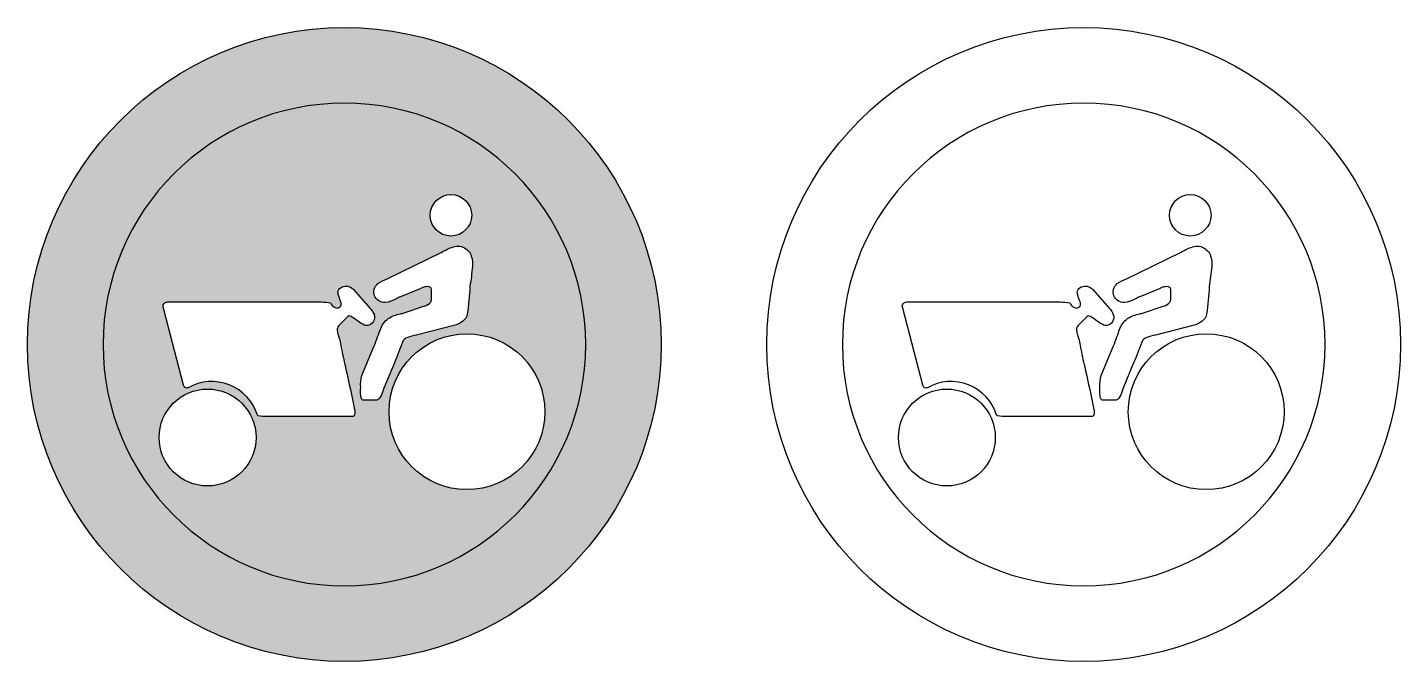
# Model space of a CAD drawing. Extents: x -700 to 600, y 6 to 606.
import ezdxf

# ---------------------------------------------------------------- set-up
doc = ezdxf.new("R2010")
doc.units = 0
doc.header["$MEASUREMENT"] = 0

msp = doc.modelspace()

# ---------------------------------------------------------------- hatches: boundary and pattern name
h = msp.add_hatch(color=1)
edge = h.paths.add_edge_path()
edge.add_arc((-400, 305.873), 300, 0, 180, ccw=False)
edge.add_arc((-400, 305.873), 300, -180, 0, ccw=False)
edge = h.paths.add_edge_path(flags=16)
edge.add_arc((-400, 305.873), 228.5, 180, 360)
edge.add_arc((-400, 305.873), 228.5, 0, 180)
h = msp.add_hatch(color=7)
edge = h.paths.add_edge_path()
edge.add_arc((-400, 305.873), 228.5, 180, 360)
edge.add_arc((-400, 305.873), 228.5, 0, 180)
edge = h.paths.add_edge_path(flags=16)
edge.add_arc((-299.1145, 428.183), 19.65149999999994, 0, 180, ccw=False)
edge.add_arc((-299.1145, 428.183), 19.6515, -180, 0, ccw=False)
edge = h.paths.add_edge_path(flags=16)
edge.add_arc((-376.902, 240.3560612293851), 12.81900875141496, 83.47369645596241, 96.52630354403733)
edge.add_line((-378.359, 253.092), (-382.429, 253.092))
edge.add_arc((-380.9900295355011, 255.7208655826651), 2.996926800811333, 204.4592535158413, 241.3048866405672, ccw=False)
edge.add_arc((-375.2280965578395, 258.3325472759219), 9.323120774205458, 184.1306098549069, 204.4075905995021, ccw=False)
edge.add_arc((-293.8638703516338, 262.0273031782753), 90.76820853735668, 178.0404658970882, 182.7572134633241, ccw=False)
edge.add_arc((-348.3544663051363, 267.1944050853037), 36.28325346432394, 164.876047287053, 183.2601327009149, ccw=False)
edge.add_line((-383.381, 276.661), (-372.752, 302.444))
edge.add_arc((-556.0687322764932, 381.9563293961371), 199.8180043402778, 336.5515539931747, 341.7809258821762)
edge.add_arc((-343.7343859271476, 311.7601774694434), 23.82028024651944, 128.3223897065575, 161.0821542537017, ccw=False)
edge.add_arc((-339.6727294695946, 299.4004770421232), 36.31257489011577, 101.46088752449049, 121.23943943009809, ccw=False)
edge.add_arc((-356.2114650433414, 383.1078299726278), 49.01376131607394, 280.9657036353501, 285.1922320202016)
edge.add_line((-343.367, 335.807), (-324.823, 342.117))
edge.add_line((-324.823, 342.117), (-324.309, 342.261))
edge.add_arc((-327.371456267786, 353.6761286896503), 11.81879018315238, 285.0177086990637, 320.0432929680684)
edge.add_arc((-321.3463157537598, 348.3231782399932), 3.769885750392699, 323.5989268076495, 357.8842493240206)
edge.add_arc((-332.271506806457, 348.3664997419355), 14.69364020294461, 359.2883496742302, 365.0542739075982)
edge.add_line((-317.635, 349.661), (-317.638, 356.964))
edge.add_arc((-322.7184449735629, 357.8650347150906), 5.159727191160258, 349.9429681124275, 360.5992641326716)
edge.add_arc((-320.0048197576199, 357.9544252027382), 2.446076293117812, 359.1701871399864, 413.7084177829211)
edge.add_arc((-320.9893559076662, 356.1949654302149), 4.453871823760752, 56.8986521575997, 88.88902525690364)
edge.add_arc((-321.1906786561066, 346.9247599120959), 13.72625504350833, 88.79909125163088, 117.0362283968309)
edge.add_line((-327.43, 359.151), (-327.702, 358.991))
edge.add_line((-327.702, 358.991), (-346.979, 351.104))
edge.add_arc((-324.0439582137629, 302.1688530200163), 54.04317488535485, 115.1116590112869, 119.9100064298433)
edge.add_arc((-363.6962927892157, 370.7885414102356), 25.20971457395311, 275.13489636709204, 300.261299863144, ccw=False)
edge.add_arc((-362.2000983923273, 355.5749585890825), 9.924109786055208, 127.16951751869121, 274.3926480912859, ccw=False)
edge.add_arc((-343.3502363021089, 326.9622437257391), 44.1710042061012, 111.5767490055739, 124.22819772919851, ccw=False)
edge.add_line((-359.594, 368.038), (-308.266, 393.048))
edge.add_arc((-277.3816530328069, 340.8921812825925), 60.61412635411848, 108.68969228597021, 120.63212316571219, ccw=False)
edge.add_arc((-292.6953975447424, 385.9644409741459), 13.01159713490648, 54.11219396126188, 108.4116223063971, ccw=False)
edge.add_arc((-294.5669115450133, 382.9144074031176), 16.5819392671549, 34.93499432206829, 55.05101574282662, ccw=False)
edge.add_arc((-304.5385763473505, 381.687687106104), 25.8902372020307, -4.112427755546889, 24.46548607375712, ccw=False)
edge.add_arc((-680.2591832450021, 421.3008766718413), 403.6799249022343, 351.4000774496713, 354.1036252811177, ccw=False)
edge.add_arc((-564.8789605314414, 374.9428873239403), 284.1064019015712, 351.8613058345725, 357.17428531731935, ccw=False)
edge.add_arc((-294.5775881723813, 336.7416593301006), 11.12839367996773, 321.0507674658974, 349.5436118019014, ccw=False)
edge.add_arc((-300.0090579565378, 342.7804118780721), 19.19148044737999, 284.2931642156368, 317.2206366190435, ccw=False)
edge.add_line((-295.271, 324.183), (-332.171, 314.666))
edge.add_arc((-322.8143461592783, 260.9740561658825), 54.5011174544258, 99.88540760483382, 108.7231840216967)
edge.add_arc((-337.7851690609452, 305.2098263064143), 7.800733792651315, 108.8770013856535, 158.7193324854429)
edge.add_arc((-1211.626909741959, 636.4875553973808), 926.7285188506123, 337.9443140209125, 339.24240019577024, ccw=False)
edge.add_line((-352.717, 288.494), (-362.72, 264.544))
edge.add_line((-362.72, 264.544), (-364.143, 259.812))
edge.add_arc((-375.9360420817461, 263.4238104203493), 12.33373487855068, 309.62546884384915, 342.9719430205724, ccw=False)
edge.add_arc((-371.4314789721278, 257.7743322252784), 5.11122286004775, 293.6392227365921, 311.12213267654823, ccw=False)
edge.add_line((-369.3819999999999, 253.092), (-375.445, 253.092))
edge = h.paths.add_edge_path(flags=16)
edge.add_arc((-283.975, 242.255), 73.76999999999998, 0, 180, ccw=False)
edge.add_arc((-283.975, 242.255), 73.77000000000004, -180, 0, ccw=False)
edge = h.paths.add_edge_path(flags=16)
edge.add_arc((-555.4472991530656, 412.8316346233784), 66.7048206872045, 266.2715221593719, 272.5908593188091)
edge.add_line((-552.432, 346.195), (-437.489, 346.219))
edge.add_line((-437.489, 346.219), (-436.848, 346.268))
edge.add_line((-436.848, 346.268), (-422.043, 346.268))
edge.add_arc((-429.4547695739501, 244.1219195240701), 102.4146282755178, 80.88749540738752, 85.84986353229192, ccw=False)
edge.add_arc((-404.8177839605458, 349.5282518287044), 9.444804899340282, 206.9754931234364, 242.0127186336628)
edge.add_arc((-406.8723942030164, 344.3261494710228), 3.937129846516441, 232.8507632651019, 376.9352627140655)
edge.add_arc((-522.1350152073435, 304.6027046388281), 125.8502582601221, 18.95063359917245, 21.884636008409)
edge.add_arc((-393.9216002436881, 355.6457786803844), 12.15680428264446, 181.1395931896376, 199.8792056183583, ccw=False)
edge.add_arc((-401.166600521045, 355.3240585519627), 4.910050292927531, 118.59997849088481, 179.0671154698389, ccw=False)
edge.add_arc((-398.5639070241796, 352.4525209649227), 8.724742696288933, 50.22465907902608, 124.59044607274501, ccw=False)
edge.add_arc((-418.0211478200599, 328.9872003938177), 39.20760222751736, 47.99972240276958, 50.310268314620885, ccw=False)
edge.add_line((-391.786, 358.124), (-375.544, 339.872))
edge.add_arc((-398.2322607163167, 320.2756278380001), 29.97957598504624, 31.607846855445814, 40.817926330863315, ccw=False)
edge.add_arc((-379.7292937601729, 331.7549753301247), 8.205453590300719, -68.77752876934818, 31.056255027055784, ccw=False)
edge.add_arc((-378.6977633763943, 330.0057727589138), 6.210162802734644, 246.70166092287542, 288.1913825918701, ccw=False)
edge.add_arc((-372.148007231953, 345.4961855487711), 23.0282740737088, 230.4961009569743, 246.978025393166, ccw=False)
edge.add_arc((-412.3902662400596, 296.563409337834), 40.32675275762902, 50.60616699650405, 62.20095164314801)
edge.add_arc((-397.4053744883427, 324.0302242711682), 9.052364444774515, 65.02318392591324, 79.81711322077707)
edge.add_arc((-373.827169946499, 302.7739986020541), 37.32308473587687, 126.0756930820735, 129.4889169856371)
edge.add_line((-397.562, 331.578), (-404.816, 324.235))
edge.add_arc((-401.7522246374197, 320.2066104973907), 5.061090935469081, 127.2546571258825, 178.6935811882751)
edge.add_arc((-391.9740686891539, 320.1241662588943), 14.83925010822673, 179.2361221672264, 198.7836248476038)
edge.add_arc((-462.2343734804589, 294.7789657641931), 59.85583852738591, 6.282468082363721, 20.096937048106383, ccw=False)
edge.add_arc((356.1906520564799, 460.0124409262669), 775.3406563159613, 191.8097642676773, 193.2573687219513)
edge.add_arc((-1532.393722491012, 22.23411365439466), 1163.327278518463, 11.012371885499306, 12.913134123326984, ccw=False)
edge.add_arc((-402.2775112770196, 241.0943869271784), 12.25885704909096, -4.5917464902170195, 15.905764595729124, ccw=False)
edge.add_arc((-392.8726532777177, 240.3819825995787), 2.827476739540651, 315.18155540373954, 354.5411014146468, ccw=False)
edge.add_arc((-392.8039183215243, 240.7053294269163), 3.019442762871078, 267.39789662024833, 309.9024209220398, ccw=False)
edge.add_line((-392.941, 237.689), (-399.697, 237.668))
edge.add_line((-399.697, 237.668), (-476.949, 237.673))
edge.add_line((-476.949, 237.673), (-477.322, 237.714))
edge.add_line((-477.322, 237.714), (-481.64, 238.477))
edge.add_arc((-480.2911254180743, 241.13452373651), 2.980250836402734, 224.3019071991967, 243.0890985556524, ccw=False)
edge.add_arc((-525.6617677353798, 225.488822786828), 45.31546603764536, 17.41723167379117, 119.5651447944844)
edge.add_arc((-550.4208375140895, 273.3124243940119), 8.744187834432976, 279.8830868159562, 285.92920748375155, ccw=False)
edge.add_arc((-549.3433995769835, 267.2479724391083), 2.584884260852303, 214.6043646588517, 279.42743080415227, ccw=False)
edge.add_arc((-537.8723015206964, 275.003944474323), 16.43185175189969, 207.7146861730414, 214.1488926077834, ccw=False)
edge.add_line((-552.419, 267.362), (-570.886, 338.978))
edge.add_line((-570.886, 338.978), (-571.39, 340.479))
edge.add_arc((-567.2453530873914, 342.2200801653737), 4.495493095585084, 177.6297459235391, 202.7862654258258, ccw=False)
edge.add_arc((-567.9305747481399, 342.0385475550793), 3.824120094515402, 115.43526352905289, 174.4860499633093, ccw=False)
edge.add_arc((-564.4512311265077, 334.7409420497278), 11.90872635690256, 104.54503810801941, 115.47297748295509, ccw=False)
edge.add_line((-567.442, 346.268), (-559.785, 346.268))
edge = h.paths.add_edge_path(flags=16)
edge.add_arc((-529.5535, 217.831), 45.86649999999997, 0, 180, ccw=False)
edge.add_arc((-529.5535, 217.831), 45.86649999999997, -180, 0, ccw=False)

# ---------------------------------------------------------------- linework, layer by layer
at = {"color": 1}
msp.add_lwpolyline([(-700, 305.873, -1), (-100, 305.873, -1)], format="xyb", close=True, dxfattribs=at)
for points in [[(0, 305.873, -1), (600, 305.873, -1)], [(-628.5, 305.873, 1), (-171.5, 305.873, 1)], [(71.5, 305.873, 1), (528.5, 305.873, 1)], [(-318.766, 428.183, -1), (-279.463, 428.183, -1)], [(381.234, 428.183, -1), (420.537, 428.183, -1)], [(-375.445, 253.092, 0.0570144), (-378.359, 253.092), (-382.429, 253.092, -0.162169), (-383.718, 254.48, -0.0887066), (-384.527, 257.661, -0.0205836), (-384.579, 265.131, -0.08038819999999999), (-383.381, 276.661), (-372.752, 302.444, 0.0228214), (-366.268, 319.483, -0.143923), (-358.505, 330.448, -0.08651510000000001), (-346.888, 334.989, 0.0184438), (-343.367, 335.807), (-324.823, 342.117), (-324.309, 342.261, 0.154029), (-318.312, 346.086, 0.150724), (-317.579, 348.184, 0.0251639), (-317.635, 349.661), (-317.638, 356.964, 0.04653040000000001), (-317.559, 357.919, 0.242564), (-318.557, 359.926, 0.140498), (-320.903, 360.648, 0.123835), (-327.43, 359.151), (-327.702, 358.991), (-346.979, 351.104, 0.0209398), (-350.992, 349.014, -0.110076), (-361.44, 345.68, -0.748253), (-368.196, 363.483, -0.0552585), (-359.594, 368.038), (-308.266, 393.048, -0.0521559), (-296.805, 398.31, -0.241461), (-285.068, 396.506, -0.0879988), (-280.973, 392.41, -0.125345), (-278.715, 379.831, -0.011797), (-281.1180000000001, 360.937, -0.0231864), (-283.634, 334.722, -0.124968), (-285.923, 329.746, -0.14467), (-295.271, 324.183), (-332.171, 314.666, 0.0385812), (-340.309, 312.591, 0.220973), (-345.054, 308.041, -0.00566403), (-352.717, 288.494), (-362.72, 264.544), (-364.143, 259.812, -0.146537), (-368.07, 253.924, -0.0764319), (-369.3819999999999, 253.092)], [(324.555, 253.092, 0.0570144), (321.641, 253.092), (317.571, 253.092, -0.162169), (316.282, 254.48, -0.0887066), (315.473, 257.661, -0.0205836), (315.421, 265.131, -0.08038819999999999), (316.619, 276.661), (327.248, 302.444, 0.0228214), (333.732, 319.483, -0.143923), (341.495, 330.448, -0.08651510000000001), (353.112, 334.989, 0.0184438), (356.633, 335.807), (375.177, 342.117), (375.691, 342.261, 0.154029), (381.688, 346.086, 0.150724), (382.421, 348.184, 0.0251639), (382.365, 349.661), (382.362, 356.964, 0.04653040000000001), (382.441, 357.919, 0.242564), (381.443, 359.926, 0.140498), (379.097, 360.648, 0.123835), (372.57, 359.151), (372.298, 358.991), (353.021, 351.104, 0.0209398), (349.008, 349.014, -0.110076), (338.56, 345.68, -0.748253), (331.804, 363.483, -0.0552585), (340.406, 368.038), (391.734, 393.048, -0.0521559), (403.195, 398.31, -0.241461), (414.932, 396.506, -0.0879988), (419.027, 392.41, -0.125345), (421.285, 379.831, -0.011797), (418.8819999999999, 360.937, -0.0231864), (416.366, 334.722, -0.124968), (414.077, 329.746, -0.14467), (404.729, 324.183), (367.829, 314.666, 0.0385812), (359.691, 312.591, 0.220973), (354.946, 308.041, -0.00566403), (347.283, 288.494), (337.28, 264.544), (335.857, 259.812, -0.146537), (331.93, 253.924, -0.0764319), (330.6180000000001, 253.092)], [(-559.785, 346.268, 0.0275803), (-552.432, 346.195), (-437.489, 346.219), (-436.848, 346.268), (-422.043, 346.268, -0.0216558), (-413.235, 345.244, 0.154081), (-409.25, 341.188, 0.727106), (-403.106, 345.473, 0.0128027), (-405.354, 351.5119999999999, -0.0819497), (-406.076, 355.404, -0.270135), (-403.517, 359.635, -0.336371), (-392.982, 359.158, -0.010082), (-391.786, 358.124), (-375.544, 339.872, -0.0402082), (-372.7, 335.9880000000001, -0.465425), (-376.759, 324.106, -0.183037), (-381.154, 324.302, -0.0720402), (-386.797, 327.728, 0.050635), (-393.583, 332.236, 0.0646405), (-395.805, 332.94, 0.0148941), (-397.562, 331.578), (-404.816, 324.235, 0.228291), (-406.812, 320.322, 0.0854995), (-406.023, 315.346, -0.0603501), (-402.738, 301.329, 0.00631645), (-398.487, 282.207, -0.00829383), (-390.488, 244.454, -0.08967649999999999), (-390.058, 240.113, -0.173447), (-390.867, 238.389, -0.187617), (-392.941, 237.689), (-399.697, 237.668), (-476.949, 237.673), (-477.322, 237.714), (-481.64, 238.477, -0.0821587), (-482.424, 239.053, 0.477768), (-548.021, 264.904, -0.0263873), (-548.92, 264.698, -0.290636), (-551.471, 265.78, -0.0280819), (-552.419, 267.362), (-570.886, 338.978), (-571.39, 340.479, -0.110209), (-571.737, 342.406, -0.263515), (-569.573, 345.492, -0.04771830000000001), (-567.442, 346.268)], [(140.215, 346.268, 0.0275803), (147.568, 346.195), (262.511, 346.219), (263.152, 346.268), (277.957, 346.268, -0.0216558), (286.765, 345.244, 0.154081), (290.75, 341.188, 0.727106), (296.894, 345.473, 0.0128027), (294.646, 351.5119999999999, -0.0819497), (293.924, 355.404, -0.270135), (296.483, 359.635, -0.336371), (307.018, 359.158, -0.010082), (308.214, 358.124), (324.456, 339.872, -0.0402082), (327.3, 335.9880000000001, -0.465425), (323.241, 324.106, -0.183037), (318.846, 324.302, -0.0720402), (313.203, 327.728, 0.050635), (306.417, 332.236, 0.0646405), (304.195, 332.94, 0.0148941), (302.438, 331.578), (295.184, 324.235, 0.228291), (293.188, 320.322, 0.0854995), (293.977, 315.346, -0.0603501), (297.262, 301.329, 0.00631645), (301.513, 282.207, -0.00829383), (309.512, 244.454, -0.08967649999999999), (309.942, 240.113, -0.173447), (309.133, 238.389, -0.187617), (307.059, 237.689), (300.303, 237.668), (223.051, 237.673), (222.678, 237.714), (218.36, 238.477, -0.0821587), (217.576, 239.053, 0.477768), (151.979, 264.904, -0.0263873), (151.08, 264.698, -0.290636), (148.529, 265.78, -0.0280819), (147.581, 267.362), (129.114, 338.978), (128.61, 340.479, -0.110209), (128.263, 342.406, -0.263515), (130.427, 345.492, -0.04771830000000001), (132.558, 346.268)], [(-357.745, 242.255, -1), (-210.205, 242.255, -1)], [(342.255, 242.255, -1), (489.795, 242.255, -1)], [(-575.42, 217.831, -1), (-483.687, 217.831, -1)], [(124.58, 217.831, -1), (216.313, 217.831, -1)]]:
    msp.add_lwpolyline(points, format="xyb", close=True)

doc.saveas('drawing.dxf')
